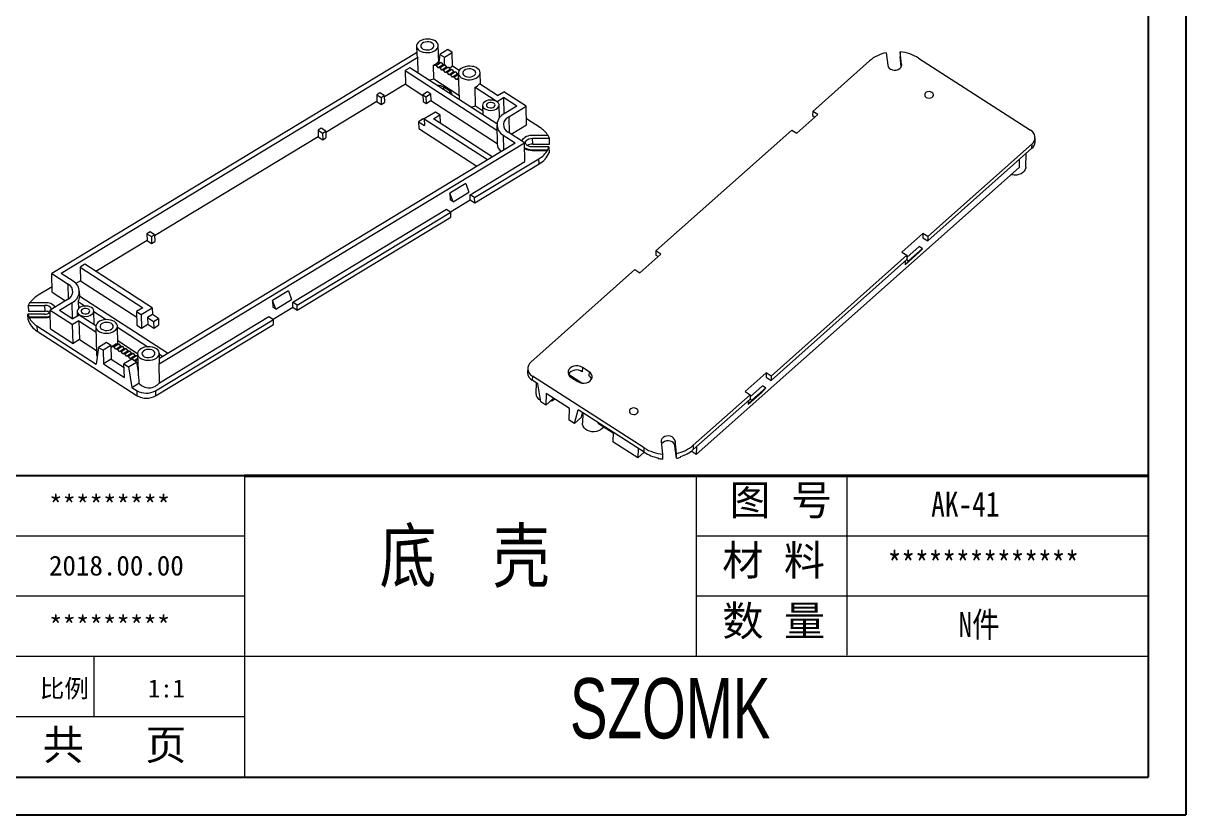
# Model space of a CAD drawing. Header units: inches. Extents: x 1696 to 3185, y 390 to 766.
# Drawn here: x 2305.6 to 2572.4, y 389.6 to 571.2 of the extents above; entities that cross this region are included whole.
import ezdxf

# ---------------------------------------------------------------- set-up
doc = ezdxf.new("R2010")
doc.units = ezdxf.units.IN
doc.header["$LTSCALE"] = 15
doc.layers.add('文字', color=81, linetype='Continuous')
doc.layers.add('粗实线', color=7, linetype='Continuous', lineweight=30)
doc.layers.add('细实线', color=3, linetype='Continuous', lineweight=9)
doc.styles.get("Standard").update_dxf_attribs({"font": 'txt', "bigfont": 'gbcbig.shx'})
doc.styles.add('宋体', font='', dxfattribs={"width": 0.8, "height": 3.5})
doc.styles.add('长仿宋', font='', dxfattribs={"width": 0.7, "height": 4})
doc.styles.get('宋体').set_extended_font_data('SimSun')
doc.styles.get('长仿宋').set_extended_font_data('SimSun')

msp = doc.modelspace()

# ---------------------------------------------------------------- linework, layer by layer
for p, q in [((2572.384, 752.493), (2572.384, 389.613)), ((2563.744, 743.853), (2563.744, 398.253)), ((2356.384, 467.373), (2252.704, 467.373)), ((2076.448, 398.253), (2563.744, 398.253)), ((2059.168, 389.613), (2572.384, 389.613))]:
    msp.add_line(p, q)
at = {"color": 7, "linetype": 'Continuous', "lineweight": 15}
for p, q in [((2395.844, 565.942), (2395.894, 563.99)), ((2400.943, 562.171), (2400.843, 566.07)), ((2395.883, 564.424), (2312.16, 513.774)), ((2396.168, 563.308), (2314.28, 513.769)), ((2396.26, 559.731), (2396.168, 563.308)), ((2401.199, 564.06), (2400.94, 562.257)), ((2403.017, 565.16), (2401.199, 564.06)), ((2401.199, 564.06), (2402.249, 563.381)), ((2402.249, 563.381), (2404.067, 564.481)), ((2402.294, 561.645), (2402.249, 563.381)), ((2404.067, 564.481), (2403.017, 565.16)), ((2404.148, 561.358), (2404.067, 564.481)), ((2503.661, 564.444), (2503.997, 561.556)), ((2506.848, 564.621), (2506.82, 563.506)), ((2507.088, 561.204), (2506.82, 563.506)), ((2507.184, 561.733), (2506.848, 564.621)), ((2511.08, 563.204), (2536.745, 546.688)), ((2394.307, 560.993), (2393.216, 560.333)), ((2393.216, 560.333), (2393.296, 557.21)), ((2393.216, 560.333), (2414.296, 546.706)), ((2414.276, 548.084), (2394.307, 560.993)), ((2399.821, 558.453), (2399.74, 561.576)), ((2399.74, 561.576), (2399.841, 561.511)), ((2400.932, 562.171), (2399.841, 561.511)), ((2400.425, 561.518), (2399.841, 561.511)), ((2401.516, 562.178), (2400.425, 561.518)), ((2400.843, 560.981), (2400.425, 561.518)), ((2400.932, 562.171), (2400.723, 562.306)), ((2401.934, 561.641), (2400.843, 560.981)), ((2401.248, 560.985), (2400.843, 560.981)), ((2400.932, 562.171), (2401.516, 562.178)), ((2402.339, 561.645), (2401.248, 560.985)), ((2401.667, 560.449), (2401.248, 560.985)), ((2401.516, 562.178), (2401.934, 561.641)), ((2402.758, 561.109), (2401.667, 560.449)), ((2402.072, 560.453), (2401.667, 560.449)), ((2401.934, 561.641), (2402.339, 561.645)), ((2403.162, 561.113), (2402.072, 560.453)), ((2402.49, 559.916), (2402.072, 560.453)), ((2402.339, 561.645), (2402.758, 561.109)), ((2403.581, 560.576), (2402.49, 559.916)), ((2402.758, 561.109), (2403.162, 561.113)), ((2403.986, 560.581), (2402.895, 559.921)), ((2403.162, 561.113), (2403.581, 560.576)), ((2403.348, 560.874), (2404.148, 561.358)), ((2403.581, 560.576), (2403.986, 560.581)), ((2403.986, 560.581), (2404.404, 560.044)), ((2405.656, 560.383), (2404.148, 561.358)), ((2408.73, 561.292), (2408.87, 561.376)), ((2409.185, 561.172), (2408.87, 561.376)), ((2486.769, 550.983), (2499.811, 562.578)), ((2399.821, 558.453), (2405.578, 554.731)), ((2402.895, 559.921), (2402.49, 559.916)), ((2403.313, 559.384), (2402.895, 559.921)), ((2404.404, 560.044), (2403.313, 559.384)), ((2403.718, 559.389), (2403.313, 559.384)), ((2404.809, 560.049), (2403.718, 559.389)), ((2404.137, 558.852), (2403.718, 559.389)), ((2405.228, 559.512), (2404.137, 558.852)), ((2404.541, 558.856), (2404.137, 558.852)), ((2404.404, 560.044), (2404.809, 560.049)), ((2405.458, 559.411), (2404.541, 558.856)), ((2404.96, 558.32), (2404.541, 558.856)), ((2404.809, 560.049), (2405.228, 559.512)), ((2405.478, 558.633), (2404.96, 558.32)), ((2405.365, 558.324), (2404.96, 558.32)), ((2405.228, 559.512), (2405.455, 559.514)), ((2405.484, 558.396), (2405.365, 558.324)), ((2405.49, 558.164), (2405.365, 558.324)), ((2405.449, 559.732), (2405.605, 553.69)), ((2410.518, 557.126), (2410.448, 559.861)), ((2387.438, 555.252), (2386.711, 554.812)), ((2388.467, 554.587), (2387.438, 555.252)), ((2393.296, 557.21), (2388.475, 554.293)), ((2393.296, 557.21), (2397.316, 554.612)), ((2398.402, 555.445), (2397.311, 554.785)), ((2397.997, 554.342), (2399.088, 555.002)), ((2399.088, 555.002), (2398.402, 555.445)), ((2399.088, 555.002), (2399.128, 553.44)), ((2403.471, 555.638), (2402.099, 556.525)), ((2409.316, 556.538), (2414.359, 553.278)), ((2409.426, 552.243), (2409.316, 556.538)), ((2414.42, 554.603), (2410.298, 557.268)), ((2414.42, 554.603), (2415.875, 555.483)), ((2421.021, 552.156), (2415.875, 555.483)), ((2386.751, 553.25), (2375.021, 546.154)), ((2386.711, 554.812), (2386.751, 553.25)), ((2386.711, 554.812), (2387.74, 554.147)), ((2386.751, 553.25), (2387.78, 552.585)), ((2387.74, 554.147), (2388.467, 554.587)), ((2387.74, 554.147), (2387.78, 552.585)), ((2387.78, 552.585), (2388.508, 553.025)), ((2388.467, 554.587), (2388.508, 553.025)), ((2397.311, 554.785), (2397.997, 554.342)), ((2397.311, 554.785), (2397.351, 553.223)), ((2397.351, 553.223), (2398.037, 552.78)), ((2397.997, 554.342), (2398.037, 552.78)), ((2398.037, 552.78), (2399.128, 553.44)), ((2399.128, 553.44), (2414.376, 543.583)), ((2409.426, 552.243), (2411.034, 551.203)), ((2411.005, 552.349), (2411.061, 550.162)), ((2414.359, 553.278), (2415.813, 554.158)), ((2414.359, 553.278), (2414.361, 553.182)), ((2414.88, 549.463), (2414.804, 552.446)), ((2418.901, 552.162), (2415.813, 554.158)), ((2415.813, 554.158), (2415.911, 550.352)), ((2400.194, 550.817), (2397.648, 549.277)), ((2399.768, 549.272), (2401.223, 550.152)), ((2401.223, 550.152), (2400.194, 550.817)), ((2401.223, 550.152), (2401.27, 548.301)), ((2418.901, 552.162), (2415.992, 550.402)), ((2417.021, 549.736), (2421.021, 552.156)), ((2421.131, 547.862), (2421.021, 552.156)), ((2483.099, 545.959), (2487.918, 550.243)), ((2486.769, 550.983), (2486.744, 549.998)), ((2486.744, 549.998), (2487.265, 549.663)), ((2487.918, 550.243), (2486.769, 550.983)), ((2373.984, 547.113), (2373.257, 546.673)), ((2375.013, 546.447), (2373.984, 547.113)), ((2397.407, 549.262), (2396.316, 548.602)), ((2396.316, 548.602), (2396.356, 547.041)), ((2396.316, 548.602), (2397.689, 547.715)), ((2396.356, 547.041), (2409.681, 538.427)), ((2397.653, 549.104), (2397.407, 549.262)), ((2397.648, 549.277), (2412.135, 539.912)), ((2397.648, 549.277), (2397.689, 547.715)), ((2413.226, 540.572), (2399.768, 549.272)), ((2414.267, 547.821), (2414.377, 543.527)), ((2417.597, 545.724), (2421.131, 547.862)), ((2424.28, 547.191), (2421.095, 549.25)), ((2373.297, 545.111), (2335.75, 522.396)), ((2373.257, 546.673), (2373.297, 545.111)), ((2373.257, 546.673), (2374.286, 546.007)), ((2373.297, 545.111), (2374.326, 544.446)), ((2374.286, 546.007), (2375.013, 546.447)), ((2374.286, 546.007), (2374.326, 544.446)), ((2374.326, 544.446), (2375.054, 544.886)), ((2375.013, 546.447), (2375.054, 544.886)), ((2415.765, 545.543), (2418.51, 543.768)), ((2420.63, 543.763), (2416.856, 546.202)), ((2422.502, 544.817), (2426.338, 544.807)), ((2422.536, 543.489), (2422.502, 544.817)), ((2426.095, 545.433), (2422.531, 545.442)), ((2426.372, 543.48), (2426.338, 544.807)), ((2450.791, 518.994), (2481.95, 546.698)), ((2481.95, 546.698), (2483.099, 545.959)), ((2537.792, 543.915), (2537.817, 544.9)), ((2336.77, 493.03), (2420.63, 543.763)), ((2336.874, 494.381), (2418.51, 543.768)), ((2420.74, 539.468), (2420.63, 543.763)), ((2422.38, 542.193), (2425.943, 542.184)), ((2422.38, 542.193), (2422.384, 542.037)), ((2422.384, 542.037), (2425.947, 542.028)), ((2426.245, 542.808), (2422.409, 542.818)), ((2422.536, 543.489), (2426.372, 543.48)), ((2425.943, 542.184), (2425.947, 542.028)), ((2426.245, 542.808), (2426.279, 541.481)), ((2537.092, 542.511), (2513.192, 521.262)), ((2537.116, 543.495), (2513.217, 522.246)), ((2537.092, 542.511), (2537.116, 543.495)), ((2408.159, 531.857), (2420.74, 539.468)), ((2409.188, 531.192), (2423.951, 540.123)), ((2409.218, 530.021), (2423.981, 538.952)), ((2423.981, 538.952), (2423.951, 540.123)), ((2534.171, 539.914), (2534.126, 538.106)), ((2535.662, 538.166), (2535.74, 541.309)), ((2534.126, 538.106), (2460.041, 472.237)), ((2407.169, 534.431), (2403.533, 532.231)), ((2407.169, 534.431), (2407.896, 532.425)), ((2403.533, 532.231), (2403.573, 530.669)), ((2404.259, 530.226), (2403.533, 532.231)), ((2404.259, 530.226), (2407.896, 532.425)), ((2408.189, 530.686), (2408.159, 531.857)), ((2409.188, 531.192), (2408.159, 531.857)), ((2409.218, 530.021), (2409.188, 531.192)), ((2367.433, 507.219), (2402.704, 528.557)), ((2402.704, 528.557), (2403.733, 527.892)), ((2404.259, 530.226), (2403.573, 530.669)), ((2403.655, 527.943), (2408.189, 530.686)), ((2408.189, 530.686), (2409.218, 530.021)), ((2368.462, 506.554), (2403.733, 527.892)), ((2368.492, 505.383), (2403.763, 526.721)), ((2403.763, 526.721), (2403.733, 527.892)), ((2334.713, 523.355), (2333.986, 522.915)), ((2333.986, 522.915), (2334.026, 521.353)), ((2333.986, 522.915), (2335.015, 522.25)), ((2335.742, 522.69), (2334.713, 523.355)), ((2512.067, 522.986), (2507.249, 518.701)), ((2512.067, 522.986), (2512.043, 522.001)), ((2513.217, 522.246), (2512.067, 522.986)), ((2334.026, 521.353), (2322.299, 514.259)), ((2334.026, 521.353), (2335.055, 520.688)), ((2335.015, 522.25), (2335.742, 522.69)), ((2335.015, 522.25), (2335.055, 520.688)), ((2335.055, 520.688), (2335.783, 521.128)), ((2335.742, 522.69), (2335.783, 521.128)), ((2512.043, 522.001), (2513.192, 521.262)), ((2513.217, 522.246), (2513.192, 521.262)), ((2447.121, 513.971), (2451.94, 518.255)), ((2450.791, 518.994), (2450.766, 518.01)), ((2450.766, 518.01), (2451.287, 517.675)), ((2451.94, 518.255), (2450.791, 518.994)), ((2508.398, 517.962), (2477.238, 490.258)), ((2507.249, 518.701), (2508.398, 517.962)), ((2507.962, 515.806), (2511.174, 518.662)), ((2508.398, 517.962), (2508.373, 516.978)), ((2511.207, 519.975), (2508.386, 517.466)), ((2511.973, 519.482), (2508.761, 516.626)), ((2511.973, 519.482), (2511.174, 518.662)), ((2511.973, 519.482), (2511.207, 519.975)), ((2319.765, 515.897), (2318.674, 515.237)), ((2318.674, 515.237), (2333.082, 505.923)), ((2318.674, 515.237), (2318.754, 512.114)), ((2335.202, 505.918), (2319.765, 515.897)), ((2508.373, 516.978), (2477.214, 489.273)), ((2507.983, 516.63), (2507.962, 515.806)), ((2507.962, 515.806), (2508.761, 516.626)), ((2508.761, 516.626), (2508.306, 516.918)), ((2312.16, 513.774), (2315.934, 511.335)), ((2312.271, 509.48), (2312.16, 513.774)), ((2317.025, 511.995), (2314.28, 513.769)), ((2422.072, 493.461), (2445.972, 514.71)), ((2445.972, 514.71), (2447.121, 513.971)), ((2312.238, 510.748), (2309.06, 508.825)), ((2318.754, 512.114), (2317.688, 511.469)), ((2318.555, 508.489), (2318.523, 509.716)), ((2318.754, 512.114), (2331.66, 503.771)), ((2366.444, 509.793), (2362.808, 507.593)), ((2366.444, 509.793), (2367.17, 507.788)), ((2310.623, 507.067), (2307.059, 507.076)), ((2315.769, 507.801), (2311.769, 505.381)), ((2312.271, 509.48), (2315.303, 507.519)), ((2313.889, 505.376), (2316.798, 507.136)), ((2318.234, 507.331), (2318.275, 505.743)), ((2318.234, 507.331), (2319.793, 506.323)), ((2338.684, 495.476), (2318.554, 508.489)), ((2362.808, 507.593), (2362.848, 506.031)), ((2363.534, 505.588), (2362.808, 507.593)), ((2363.534, 505.588), (2367.17, 507.788)), ((2367.463, 506.048), (2367.433, 507.219)), ((2368.462, 506.554), (2367.433, 507.219)), ((2306.698, 503.126), (2306.664, 504.453)), ((2310.5, 504.444), (2306.664, 504.453)), ((2306.758, 506.452), (2310.594, 506.443)), ((2306.758, 506.452), (2306.792, 505.125)), ((2306.792, 505.125), (2310.628, 505.115)), ((2310.628, 505.115), (2310.594, 506.443)), ((2311.769, 505.381), (2316.915, 502.055)), ((2311.88, 501.086), (2311.769, 505.381)), ((2313.889, 505.376), (2316.977, 503.38)), ((2318.431, 504.26), (2316.977, 503.38)), ((2317.986, 505.091), (2318.014, 504.007)), ((2322.258, 501.786), (2318.431, 504.26)), ((2321.866, 502.039), (2321.785, 505.188)), ((2321.789, 505.033), (2324.62, 503.203)), ((2333.082, 505.923), (2331.627, 505.043)), ((2331.627, 505.043), (2331.707, 501.92)), ((2331.627, 505.043), (2332.656, 504.378)), ((2332.656, 504.378), (2335.202, 505.918)), ((2332.656, 504.378), (2332.737, 501.255)), ((2335.242, 504.356), (2334.151, 503.696)), ((2335.202, 505.918), (2335.242, 504.356)), ((2336.614, 503.469), (2335.242, 504.356)), ((2363.534, 505.588), (2362.848, 506.031)), ((2362.929, 503.305), (2367.463, 506.048)), ((2367.463, 506.048), (2368.492, 505.383)), ((2368.492, 505.383), (2368.462, 506.554)), ((2306.908, 503.828), (2306.912, 503.672)), ((2306.908, 503.828), (2310.471, 503.819)), ((2306.912, 503.672), (2310.475, 503.663)), ((2308.731, 501.757), (2308.761, 500.586)), ((2308.731, 501.757), (2322.315, 492.975)), ((2310.471, 503.819), (2310.475, 503.663)), ((2318.37, 502.934), (2316.915, 502.055)), ((2317.025, 497.76), (2316.915, 502.055)), ((2318.37, 502.934), (2322.272, 500.412)), ((2318.37, 502.934), (2318.48, 498.64)), ((2322.242, 501.581), (2322.402, 495.334)), ((2327.345, 497.624), (2327.24, 501.709)), ((2331.707, 501.92), (2332.737, 501.255)), ((2332.737, 501.255), (2334.191, 502.134)), ((2334.151, 503.696), (2334.191, 502.134)), ((2334.151, 503.696), (2335.523, 502.809)), ((2334.191, 502.134), (2335.563, 501.247)), ((2335.523, 502.809), (2336.614, 503.469)), ((2335.523, 502.809), (2335.563, 501.247)), ((2335.563, 501.247), (2336.654, 501.907)), ((2335.954, 486.888), (2363.008, 503.254)), ((2335.985, 485.717), (2363.038, 502.083)), ((2336.614, 503.469), (2336.654, 501.907)), ((2336.88, 488.736), (2361.979, 503.92)), ((2361.979, 503.92), (2363.008, 503.254)), ((2363.038, 502.083), (2363.008, 503.254)), ((2308.761, 500.586), (2331.745, 485.727)), ((2311.88, 501.086), (2317.025, 497.76)), ((2327.246, 501.505), (2334.225, 496.993)), ((2318.48, 498.64), (2317.025, 497.76)), ((2318.48, 498.64), (2322.382, 496.117)), ((2322.87, 496.84), (2322.315, 492.975)), ((2324.688, 497.939), (2322.87, 496.84)), ((2322.87, 496.84), (2323.92, 496.161)), ((2325.738, 497.261), (2323.92, 496.161)), ((2325.738, 497.261), (2324.688, 497.939)), ((2325.738, 497.261), (2325.818, 494.137)), ((2325.744, 497.015), (2325.83, 496.959)), ((2325.83, 496.959), (2326.921, 497.619)), ((2326.414, 496.966), (2325.83, 496.959)), ((2326.414, 496.966), (2327.505, 497.626)), ((2326.833, 496.429), (2326.414, 496.966)), ((2326.833, 496.429), (2327.924, 497.089)), ((2327.238, 496.433), (2326.833, 496.429)), ((2326.921, 497.619), (2326.866, 497.655)), ((2326.921, 497.619), (2327.505, 497.626)), ((2327.238, 496.433), (2328.329, 497.093)), ((2327.656, 495.897), (2327.238, 496.433)), ((2327.326, 498.382), (2331.849, 495.458)), ((2327.505, 497.626), (2327.924, 497.089)), ((2327.656, 495.897), (2328.747, 496.557)), ((2327.924, 497.089), (2328.329, 497.093)), ((2328.061, 495.901), (2329.152, 496.561)), ((2328.329, 497.093), (2328.747, 496.557)), ((2328.747, 496.557), (2329.152, 496.561)), ((2329.152, 496.561), (2329.571, 496.025)), ((2323.92, 496.161), (2324, 493.037)), ((2325.818, 494.137), (2324, 493.037)), ((2325.818, 494.137), (2328.743, 492.246)), ((2328.061, 495.901), (2327.656, 495.897)), ((2328.48, 495.365), (2328.061, 495.901)), ((2328.48, 495.365), (2329.571, 496.025)), ((2328.884, 495.369), (2328.48, 495.365)), ((2330.541, 494.156), (2328.723, 493.056)), ((2328.884, 495.369), (2329.975, 496.029)), ((2329.303, 494.832), (2328.884, 495.369)), ((2329.303, 494.832), (2330.394, 495.492)), ((2329.708, 494.837), (2329.303, 494.832)), ((2329.571, 496.025), (2329.975, 496.029)), ((2329.708, 494.837), (2330.799, 495.497)), ((2330.126, 494.3), (2329.708, 494.837)), ((2329.975, 496.029), (2330.394, 495.492)), ((2330.126, 494.3), (2331.217, 494.96)), ((2330.531, 494.305), (2330.126, 494.3)), ((2330.394, 495.492), (2330.799, 495.497)), ((2330.531, 494.305), (2331.622, 494.964)), ((2330.755, 494.018), (2330.531, 494.305)), ((2331.591, 493.477), (2330.541, 494.156)), ((2330.799, 495.497), (2331.217, 494.96)), ((2331.049, 493.828), (2331.874, 494.327)), ((2331.354, 493.772), (2331.138, 493.77)), ((2331.217, 494.96), (2331.622, 494.964)), ((2331.354, 493.772), (2331.88, 494.09)), ((2331.578, 493.485), (2331.354, 493.772)), ((2331.622, 494.964), (2331.866, 494.652)), ((2331.847, 495.371), (2331.952, 491.273)), ((2336.896, 493.548), (2336.846, 495.5)), ((2336.851, 495.296), (2337.593, 494.816)), ((2324, 493.037), (2328.803, 489.933)), ((2328.803, 489.933), (2328.723, 493.056)), ((2328.723, 493.056), (2329.773, 492.377)), ((2329.773, 492.377), (2331.591, 493.477)), ((2329.773, 492.377), (2330.548, 487.653)), ((2331.591, 493.477), (2331.966, 491.188)), ((2331.907, 493.064), (2331.592, 493.467)), ((2336.88, 488.736), (2336.77, 493.03)), ((2421.371, 492.056), (2421.347, 491.072)), ((2433.91, 492.244), (2433.885, 491.259)), ((2435.442, 491.258), (2433.91, 492.244)), ((2435.442, 491.258), (2435.417, 490.273)), ((2476.089, 490.997), (2471.271, 486.713)), ((2476.089, 490.997), (2476.065, 490.013)), ((2477.238, 490.258), (2476.089, 490.997)), ((2330.548, 487.653), (2332.154, 488.624)), ((2422.443, 490.268), (2422.419, 489.284)), ((2423.721, 488.446), (2422.419, 489.284)), ((2448.109, 473.752), (2422.443, 490.268)), ((2423.276, 488.732), (2423.216, 486.321)), ((2424.374, 484.358), (2423.721, 488.446)), ((2433.825, 488.631), (2430.741, 490.616)), ((2431.34, 489.959), (2432.872, 488.973)), ((2476.065, 490.013), (2477.214, 489.273)), ((2477.238, 490.258), (2477.214, 489.273)), ((2330.548, 487.653), (2331.714, 486.899)), ((2331.745, 485.727), (2331.714, 486.899)), ((2335.954, 486.888), (2335.985, 485.717)), ((2425.612, 486.229), (2425.547, 483.604)), ((2430.975, 482.778), (2425.612, 486.229)), ((2472.42, 485.974), (2459.378, 474.378)), ((2471.271, 486.713), (2472.42, 485.974)), ((2471.984, 483.818), (2475.196, 486.674)), ((2472.42, 485.974), (2472.395, 484.989)), ((2475.229, 487.986), (2472.407, 485.478)), ((2475.995, 487.493), (2472.783, 484.637)), ((2475.995, 487.493), (2475.196, 486.674)), ((2475.995, 487.493), (2475.229, 487.986)), ((2425.547, 483.604), (2424.374, 484.358)), ((2427.153, 485.032), (2425.547, 483.604)), ((2427.158, 485.234), (2427.153, 485.032)), ((2472.395, 484.989), (2459.353, 473.394)), ((2472.004, 484.642), (2471.984, 483.818)), ((2471.984, 483.818), (2472.783, 484.637)), ((2472.783, 484.637), (2472.328, 484.93)), ((2430.91, 480.153), (2430.975, 482.778)), ((2432.082, 479.398), (2432.915, 482.529)), ((2433.688, 480.826), (2432.082, 479.398)), ((2448.084, 472.768), (2432.915, 482.529)), ((2433.688, 480.826), (2433.962, 481.856)), ((2434.002, 481.83), (2433.942, 479.419)), ((2432.082, 479.398), (2430.91, 480.153)), ((2437.595, 479.297), (2437.601, 479.514)), ((2440.962, 477.13), (2437.595, 479.297)), ((2440.967, 477.348), (2440.914, 475.192)), ((2446.66, 471.494), (2440.914, 475.192)), ((2452.005, 475.223), (2452.34, 472.335)), ((2455.192, 475.4), (2455.164, 474.285)), ((2455.528, 472.512), (2455.192, 475.4)), ((2446.713, 473.65), (2446.66, 471.494)), ((2448.089, 472.765), (2446.66, 471.494)), ((2448.084, 472.768), (2448.109, 473.752)), ((2452.34, 472.335), (2452.313, 471.219)), ((2455.5, 471.396), (2455.164, 474.285)), ((2455.5, 471.396), (2455.528, 472.512)), ((2460.041, 472.237), (2458.863, 472.996)), ((2459.378, 474.378), (2459.353, 473.394)), ((2460.086, 474.046), (2460.041, 472.237)), ((2451.293, 471.369), (2451.277, 471.504)), ((2451.293, 471.369), (2451.296, 471.5)), ((2456.472, 471.657), (2456.475, 471.788))]:
    msp.add_line(p, q, dxfattribs=at)
at = {"color": 8, "linetype": 'Continuous', "lineweight": 15}
for p, q in [((2507.184, 561.733), (2507.177, 561.477)), ((2402.114, 555.946), (2402.099, 556.525)), ((2403.486, 555.059), (2403.471, 555.638)), ((2417.021, 549.736), (2417.116, 546.035)), ((2415.765, 545.543), (2415.852, 542.161)), ((2316.02, 507.967), (2315.934, 511.335)), ((2316.893, 503.434), (2316.798, 507.136))]:
    msp.add_line(p, q, dxfattribs=at)
at = {"color": 7, "linetype": 'Continuous', "lineweight": 15, "flags": 128}
for points in [[(2396.525, 564.906), (2396.936, 564.693), (2397.413, 564.542), (2397.934, 564.459), (2398.474, 564.449), (2399.007, 564.511), (2399.51, 564.643), (2399.958, 564.839), (2400.33, 565.09), (2400.61, 565.383), (2400.783, 565.705), (2400.843, 566.042), (2400.785, 566.377), (2400.614, 566.694), (2400.336, 566.979), (2399.965, 567.219), (2399.519, 567.402), (2399.017, 567.52), (2398.484, 567.567), (2397.944, 567.541), (2397.423, 567.443), (2396.945, 567.278), (2396.532, 567.054), (2396.204, 566.78), (2395.976, 566.47), (2395.859, 566.139), (2395.858, 565.801), (2395.973, 565.473), (2396.199, 565.17), (2396.525, 564.906)], [(2397.252, 565.346), (2397.587, 565.185), (2397.982, 565.091), (2398.407, 565.071), (2398.826, 565.127), (2399.207, 565.253), (2399.517, 565.441), (2399.733, 565.675), (2399.835, 565.935), (2399.817, 566.201), (2399.68, 566.452), (2399.434, 566.666), (2399.1, 566.827), (2398.705, 566.921), (2398.28, 566.941), (2397.86, 566.885), (2397.48, 566.758), (2397.169, 566.57), (2396.954, 566.337), (2396.851, 566.077), (2396.869, 565.81), (2397.007, 565.56), (2397.252, 565.346)], [(2406.13, 558.696), (2406.542, 558.484), (2407.019, 558.333), (2407.539, 558.25), (2408.079, 558.239), (2408.612, 558.301), (2409.115, 558.434), (2409.563, 558.63), (2409.935, 558.88), (2410.215, 559.173), (2410.389, 559.496), (2410.448, 559.832), (2410.391, 560.167), (2410.219, 560.485), (2409.941, 560.77), (2409.571, 561.01), (2409.124, 561.193), (2408.622, 561.31), (2408.089, 561.357), (2407.549, 561.331), (2407.028, 561.234), (2406.55, 561.069), (2406.137, 560.844), (2405.809, 560.571), (2405.582, 560.261), (2405.464, 559.929), (2405.463, 559.592), (2405.578, 559.264), (2405.804, 558.961), (2406.13, 558.696)], [(2406.858, 559.136), (2407.192, 558.976), (2407.587, 558.881), (2408.012, 558.861), (2408.432, 558.917), (2408.812, 559.044), (2409.122, 559.232), (2409.338, 559.465), (2409.441, 559.726), (2409.423, 559.992), (2409.285, 560.242), (2409.039, 560.456), (2408.705, 560.617), (2408.31, 560.711), (2407.885, 560.731), (2407.466, 560.676), (2407.085, 560.549), (2406.775, 560.361), (2406.559, 560.127), (2406.456, 559.867), (2406.474, 559.601), (2406.612, 559.351), (2406.858, 559.136)], [(2503.997, 561.556), (2504.101, 561.22), (2504.325, 560.919), (2504.652, 560.676), (2505.055, 560.512), (2505.502, 560.44), (2505.955, 560.465), (2506.379, 560.586), (2506.74, 560.792), (2507.007, 561.068), (2507.159, 561.39), (2507.184, 561.733)], [(2514.12, 555.34), (2513.819, 555.474), (2513.477, 555.523), (2513.135, 555.481), (2512.835, 555.353), (2512.612, 555.155), (2512.493, 554.91), (2512.493, 554.648), (2512.612, 554.4), (2512.835, 554.197), (2513.136, 554.063), (2513.478, 554.014), (2513.82, 554.056), (2514.121, 554.184), (2514.344, 554.382), (2514.462, 554.627), (2514.462, 554.889), (2514.343, 555.136), (2514.12, 555.34)], [(2411.522, 551.562), (2411.89, 551.378), (2412.321, 551.259), (2412.789, 551.211), (2413.265, 551.238), (2413.717, 551.338), (2414.118, 551.504), (2414.444, 551.727), (2414.672, 551.991), (2414.789, 552.281), (2414.788, 552.579), (2414.669, 552.865), (2414.438, 553.121), (2414.112, 553.333), (2413.709, 553.485), (2413.256, 553.569), (2412.781, 553.58), (2412.313, 553.516), (2411.883, 553.382), (2411.516, 553.186), (2411.237, 552.941), (2411.063, 552.661), (2411.005, 552.365), (2411.065, 552.071), (2411.242, 551.798), (2411.522, 551.562)], [(2412.177, 551.958), (2412.456, 551.833), (2412.788, 551.776), (2413.135, 551.794), (2413.454, 551.884), (2413.706, 552.037), (2413.862, 552.234), (2413.902, 552.45), (2413.822, 552.659), (2413.631, 552.838), (2413.353, 552.963), (2413.02, 553.02), (2412.674, 553.002), (2412.355, 552.911), (2412.102, 552.758), (2411.946, 552.562), (2411.906, 552.346), (2411.986, 552.136), (2412.177, 551.958)], [(2422.409, 542.818), (2421.96, 542.859), (2421.552, 542.979), (2421.217, 543.166), (2420.982, 543.406), (2420.866, 543.679), (2420.879, 543.964), (2421.02, 544.236), (2421.278, 544.475), (2421.63, 544.66), (2422.05, 544.778), (2422.502, 544.817)], [(2535.662, 538.166), (2535.649, 538.01), (2535.537, 537.612), (2535.313, 537.243), (2534.988, 536.92), (2534.579, 536.659), (2534.103, 536.471), (2533.583, 536.365), (2533.043, 536.346), (2532.509, 536.415), (2532.287, 536.471)], [(2321.268, 505.976), (2320.9, 506.159), (2320.469, 506.278), (2320.001, 506.326), (2319.526, 506.299), (2319.073, 506.199), (2318.672, 506.033), (2318.346, 505.811), (2318.118, 505.546), (2318.001, 505.256), (2318.002, 504.959), (2318.121, 504.673), (2318.352, 504.416), (2318.678, 504.205), (2319.081, 504.052), (2319.534, 503.968), (2320.009, 503.957), (2320.477, 504.021), (2320.907, 504.155), (2321.274, 504.351), (2321.553, 504.596), (2321.727, 504.876), (2321.785, 505.172), (2321.725, 505.466), (2321.548, 505.74), (2321.268, 505.976)], [(2320.613, 505.58), (2320.334, 505.705), (2320.002, 505.762), (2319.655, 505.744), (2319.336, 505.653), (2319.084, 505.5), (2318.928, 505.304), (2318.888, 505.088), (2318.968, 504.878), (2319.159, 504.7), (2319.437, 504.574), (2319.77, 504.517), (2320.116, 504.536), (2320.435, 504.626), (2320.688, 504.779), (2320.844, 504.975), (2320.884, 505.192), (2320.804, 505.401), (2320.613, 505.58)], [(2326.559, 502.745), (2326.148, 502.958), (2325.671, 503.109), (2325.151, 503.192), (2324.611, 503.202), (2324.077, 503.14), (2323.575, 503.008), (2323.127, 502.812), (2322.754, 502.561), (2322.475, 502.268), (2322.301, 501.946), (2322.242, 501.609), (2322.299, 501.274), (2322.471, 500.957), (2322.748, 500.672), (2323.119, 500.432), (2323.566, 500.249), (2324.068, 500.131), (2324.601, 500.084), (2325.141, 500.11), (2325.662, 500.208), (2326.14, 500.373), (2326.552, 500.597), (2326.88, 500.871), (2327.108, 501.181), (2327.226, 501.512), (2327.227, 501.85), (2327.111, 502.178), (2326.886, 502.481), (2326.559, 502.745)], [(2325.832, 502.305), (2325.498, 502.466), (2325.103, 502.56), (2324.678, 502.58), (2324.258, 502.524), (2323.878, 502.398), (2323.567, 502.21), (2323.352, 501.976), (2323.249, 501.716), (2323.267, 501.45), (2323.405, 501.199), (2323.65, 500.985), (2323.984, 500.824), (2324.38, 500.73), (2324.805, 500.71), (2325.224, 500.766), (2325.605, 500.893), (2325.915, 501.081), (2326.131, 501.314), (2326.233, 501.575), (2326.215, 501.841), (2326.078, 502.091), (2325.832, 502.305)], [(2336.165, 496.536), (2335.753, 496.748), (2335.276, 496.899), (2334.756, 496.982), (2334.216, 496.993), (2333.683, 496.93), (2333.18, 496.798), (2332.732, 496.602), (2332.36, 496.352), (2332.08, 496.059), (2331.906, 495.736), (2331.847, 495.4), (2331.904, 495.065), (2332.076, 494.747), (2332.354, 494.462), (2332.724, 494.222), (2333.171, 494.039), (2333.673, 493.921), (2334.206, 493.875), (2334.746, 493.901), (2335.267, 493.998), (2335.745, 494.163), (2336.158, 494.388), (2336.486, 494.661), (2336.713, 494.971), (2336.831, 495.303), (2336.832, 495.64), (2336.717, 495.968), (2336.491, 496.271), (2336.165, 496.536)], [(2335.437, 496.096), (2335.103, 496.256), (2334.708, 496.35), (2334.283, 496.371), (2333.863, 496.315), (2333.483, 496.188), (2333.173, 496), (2332.957, 495.767), (2332.854, 495.506), (2332.872, 495.24), (2333.01, 494.99), (2333.256, 494.776), (2333.59, 494.615), (2333.985, 494.521), (2334.41, 494.501), (2334.829, 494.556), (2335.21, 494.683), (2335.52, 494.871), (2335.736, 495.105), (2335.839, 495.365), (2335.821, 495.631), (2335.683, 495.881), (2335.437, 496.096)], [(2322.402, 495.334), (2322.445, 495.071), (2322.576, 494.79)], [(2433.91, 492.244), (2433.469, 492.46), (2432.971, 492.584), (2432.45, 492.606), (2431.94, 492.526), (2431.477, 492.349), (2431.092, 492.087), (2430.812, 491.758), (2430.655, 491.384), (2430.633, 490.991), (2430.746, 490.605), (2430.987, 490.253), (2431.34, 489.959)], [(2432.872, 488.973), (2433.312, 488.756), (2433.81, 488.633), (2434.332, 488.61), (2434.841, 488.69), (2435.304, 488.867), (2435.689, 489.129), (2435.97, 489.458), (2436.126, 489.832), (2436.149, 490.226), (2436.036, 490.611), (2435.795, 490.963), (2435.442, 491.258)], [(2446.353, 482.759), (2446.053, 482.893), (2445.711, 482.942), (2445.369, 482.9), (2445.068, 482.773), (2444.845, 482.574), (2444.726, 482.329), (2444.726, 482.067), (2444.845, 481.82), (2445.068, 481.617), (2445.369, 481.482), (2445.711, 481.433), (2446.053, 481.475), (2446.354, 481.603), (2446.577, 481.802), (2446.696, 482.046), (2446.695, 482.309), (2446.577, 482.556), (2446.353, 482.759)], [(2438.727, 478.569), (2438.716, 478.551), (2438.441, 478.204), (2438.072, 477.91), (2437.626, 477.683), (2437.125, 477.535), (2436.592, 477.473), (2436.052, 477.498), (2435.531, 477.61), (2435.052, 477.804), (2434.637, 478.071), (2434.308, 478.397), (2434.078, 478.769), (2433.958, 479.168), (2433.942, 479.419)], [(2455.192, 475.4), (2455.088, 475.736), (2454.863, 476.037), (2454.536, 476.28), (2454.133, 476.444), (2453.687, 476.516), (2453.233, 476.491), (2452.809, 476.37), (2452.449, 476.164), (2452.182, 475.888), (2452.03, 475.566), (2452.005, 475.223)], [(2455.164, 474.285), (2455.06, 474.62), (2454.836, 474.922), (2454.508, 475.164), (2454.105, 475.328), (2453.659, 475.401), (2453.205, 475.375), (2452.781, 475.255), (2452.421, 475.048), (2452.154, 474.773), (2452.073, 474.637)]]:
    msp.add_lwpolyline(points, dxfattribs=at)
at = {"color": 7, "linetype": 'Continuous', "lineweight": 15}
for centre, radius, start, end in [((2396.997, 564.037), 1.104, 182.44831, 221.30305), ((2505.297, 556.164), 8.441, 101.17743, 130.53905), ((2506.013, 555.103), 9.555, 57.9783, 84.98679), ((2399.018, 563.574), 2.125, 289.88438, 323.35852), ((2398.471, 561.908), 3.71, 272.39071, 291.34192), ((2400.73, 554.181), 2.715, 59.71558, 91.73427), ((2403.026, 554.756), 0.987, 357.80625, 63.23644), ((2408.593, 558.536), 2.125, 289.88438, 323.35852), ((2408.072, 555.715), 3.727, 272.43402, 291.29862), ((2417.032, 547.918), 2.693, 112.73416, 241.93199), ((2417.77, 547.931), 1.955, 112.53105, 242.13509), ((2421.601, 542.811), 5.134, 30.70666, 58.5495), ((2422.257, 542.697), 2.758, 84.29968, 146.87667), ((2422.986, 543.863), 3.482, 15.73455, 26.7931), ((2535.869, 544.968), 1.93, 310.26059, 62.99608), ((2416.946, 543.676), 2.573, 183.31979, 227.65236), ((2422.306, 545.607), 3.414, 241.16545, 271.24409), ((2422.31, 545.45), 3.414, 241.16545, 271.24409), ((2422.457, 541.417), 2.074, 87.8083, 124.66052), ((2421.096, 545.114), 5.749, 299.76687, 327.53878), ((2422.656, 544.158), 3.835, 329.02139, 339.39148), ((2535.856, 544.004), 1.938, 309.60057, 357.3686), ((2421.458, 543.553), 5.247, 298.73315, 336.73934), ((2315.02, 509.607), 1.955, 292.53105, 62.13509), ((2315.758, 509.619), 2.693, 292.73416, 61.93199), ((2310.347, 505.103), 3.835, 149.02139, 159.39148), ((2311.971, 503.759), 5.842, 119.8832, 145.41101), ((2310.863, 504.364), 2.714, 39.67049, 95.08588), ((2316.208, 508.513), 2.346, 329.73544, 359.41381), ((2310.016, 505.398), 3.482, 195.73455, 206.7931), ((2310.583, 506.5), 2.058, 267.71109, 305.69553), ((2310.808, 505.007), 1.451, 24.13672, 98.49677), ((2310.676, 503.043), 2.072, 58.48274, 91.33206), ((2311.095, 504.588), 4.634, 198.39938, 239.74464), ((2311.358, 506.075), 5.054, 208.38697, 238.67263), ((2310.506, 507.711), 3.892, 269.48909, 289.47795), ((2310.51, 507.555), 3.892, 269.48909, 289.47795), ((2325.105, 499.73), 2.721, 283.55233, 310.3159), ((2335.852, 493.528), 1.044, 331.5097, 1.07481), ((2423.433, 491.107), 2.087, 180.96278, 240.90182), ((2423.32, 491.988), 1.93, 130.26059, 242.99608), ((2432.601, 489.41), 2.251, 55.23336, 147.05748), ((2334.471, 490.623), 3.06, 220.78756, 321.90805), ((2434.622, 488.947), 1.546, 23.98576, 59.04357), ((2333.844, 490.637), 4.303, 240.33619, 299.37374), ((2333.874, 489.466), 4.303, 240.33619, 299.37374), ((2425.026, 486.377), 1.811, 181.74901, 246.98558), ((2425.924, 487.028), 2.631, 282.93371, 308.60517), ((2453.036, 480.612), 9.277, 237.73933, 259.18956), ((2453.175, 481.854), 9.555, 237.9783, 264.98679), ((2453.891, 480.793), 8.441, 281.17743, 310.53905), ((2454.06, 479.499), 8.08, 287.39024, 310.92351), ((2453.317, 481.597), 10.426, 258.80636, 264.47344), ((2453.478, 480.889), 9.705, 282.02685, 287.97136)]:
    msp.add_arc(centre, radius, start, end, dxfattribs=at)
msp.add_ellipse((2334.62, 484.761), major_axis=(-1.876, 12.226), ratio=0.1591209, start_param=0.9929468, end_param=1.2249311, dxfattribs=at)
at = {"layer": '粗实线', "color": 7, "lineweight": 40}
msp.add_line((2563.744, 467.373), (2356.384, 467.373), dxfattribs=at)
at = {"layer": '细实线', "color": 7}
for p, q in [((2356.384, 467.373), (2356.384, 398.253)), ((2460.064, 467.373), (2460.064, 425.901)), ((2494.624, 467.373), (2494.624, 426.192)), ((2356.384, 453.549), (2252.704, 453.549)), ((2563.744, 453.549), (2460.064, 453.549)), ((2356.384, 439.725), (2252.704, 439.725)), ((2563.744, 439.725), (2460.064, 439.725)), ((2563.744, 425.901), (2252.704, 425.901)), ((2321.824, 425.901), (2321.824, 412.077)), ((2356.384, 412.077), (2252.704, 412.077))]:
    msp.add_line(p, q, dxfattribs=at)

# ---------------------------------------------------------------- texts
at = {"char_height": 4.54626, "width": 2583.86605, "attachment_point": 1}
for s, insert in [('{\\fSimHei|b0|i0|c134|p49;*********}', (2311.514, 462.865)), ('{\\fSimHei|b0|i0|c134|p49;2018.00.00}', (2311.514, 449.041)), ('{\\fSimHei|b0|i0|c134|p49;*********}', (2311.514, 435.217))]:
    msp.add_mtext(s, dxfattribs=dict(at, insert=insert))
at = {"layer": '文字', "color": 0, "attachment_point": 1, "style": '宋体'}
for s, insert, char_height, width in [('{\\H1.111x;AK-41}', (2513.966, 463.762), 5.184, 59.93286), ('底  壳', (2387.361, 455), 11.9439, 152.69892), ('{\\H1.111x;**************}', (2503.995, 449.938), 5.184, 59.93286), ('{\\H1.111x;N件}', (2520.237, 436.114), 5.184, 59.93286)]:
    msp.add_mtext(s, dxfattribs=dict(at, insert=insert, char_height=char_height, width=width))
at = {"layer": '粗实线', "insert": (2431.063, 420.951), "char_height": 13.824, "width": 155.02248, "attachment_point": 1, "style": '长仿宋'}
msp.add_mtext('{\\fSTXinwei|b0|i0|c134|p2;SZOMK}', dxfattribs=at)
at = {"layer": '细实线', "color": 7, "attachment_point": 1}
for s, insert, char_height, width in [('{\\fSimSun|b0|i0|c134|p54;图 号}', (2467.665, 465.275), 6.912, 34.56), ('{\\fSimSun|b0|i0|c134|p54;材 料   }', (2466.026, 451.451), 6.912, 34.56), ('{\\fSimSun|b0|i0|c134|p54;数 量}', (2466.06, 437.558), 6.912, 31.22929), ('{\\fSimSun|b0|i0|c134|p54;比例}', (2309.382, 420.666), 4.1472, 18.20492), ('{\\fSimSun|b0|i0|c134|p54;1:1}', (2334.223, 420.666), 4.1472, 18.20492), ('{\\fSimSun|b0|i0|c134|p54; 共   页}', (2305.39, 409.114), 6.912, 51.84)]:
    msp.add_mtext(s, dxfattribs=dict(at, insert=insert, char_height=char_height, width=width))

doc.saveas('drawing.dxf')
